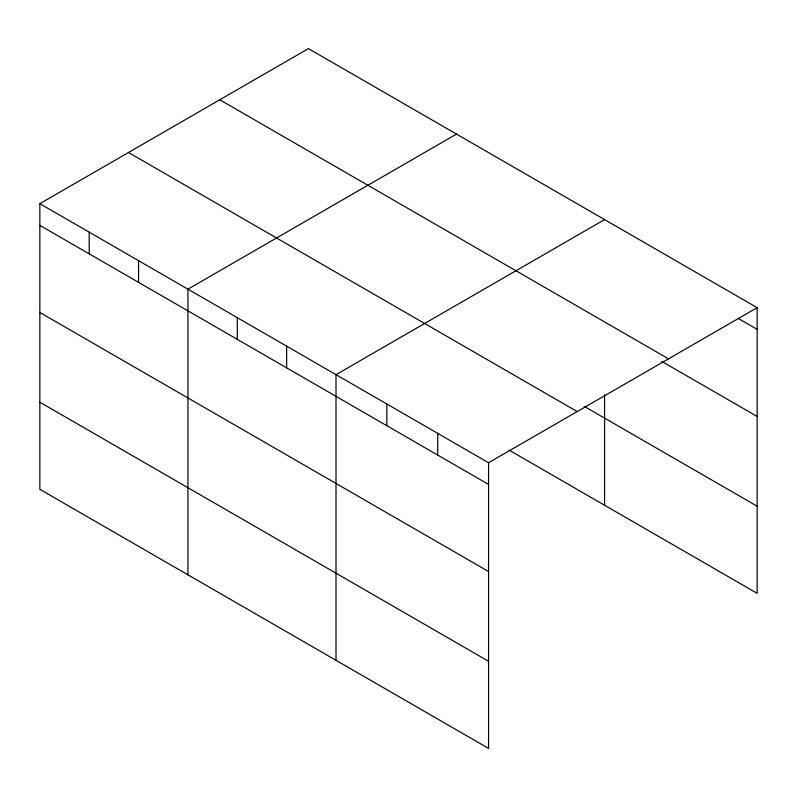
<?xml version="1.0" encoding="UTF-8"?>
<svg xmlns="http://www.w3.org/2000/svg" width="797" height="797" viewBox="0 0 797 797"><rect width="100%" height="100%" fill="white"/><g stroke="black" fill="none" stroke-linecap="round" stroke-linejoin="round"><path stroke-width="1.2" d="M39.85 203.673L488.571 462.738L488.571 748.393L39.85 489.328L39.85 203.673L308.429 48.607L757.15 307.672L757.15 593.327L509.084 450.106M456.512 134.105L187.923 289.162L187.923 574.816M604.584 219.593L336.005 374.66L336.005 660.305M488.571 462.738L757.15 307.672M738.082 318.352L757.15 329.36M219.803 99.784L668.514 358.849M661.799 361.42L757.15 416.472M584.201 406.36L757.15 506.215M128.486 152.506L577.197 411.571M39.85 225.362L488.571 484.427M39.85 312.474L488.571 571.529M39.85 402.216L488.571 661.281M604.584 394.774L604.584 505.238M437.712 433.379L437.712 455.067M386.854 404.019L386.854 425.708M286.641 346.157L286.641 367.845M237.287 317.664L237.287 339.353M138.568 260.669L138.568 282.357M89.204 232.176L89.204 253.854"/></g></svg>
